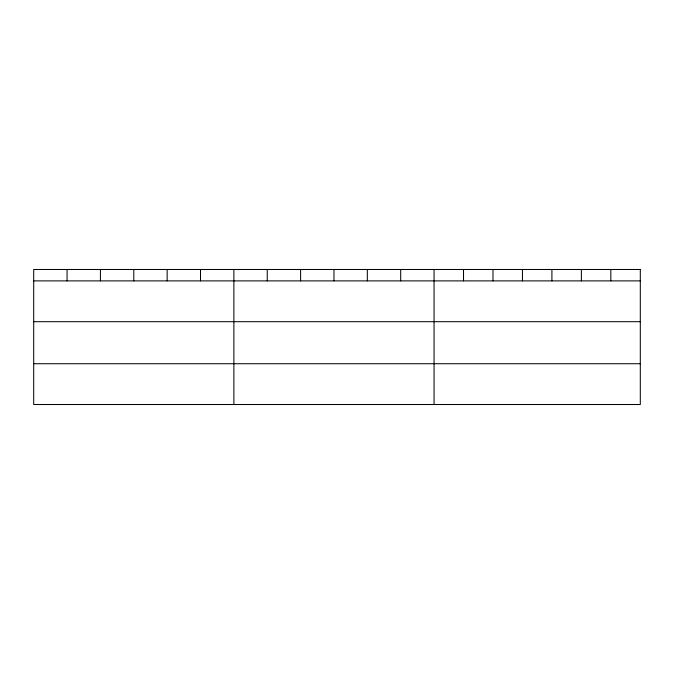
<?xml version="1.0" encoding="UTF-8"?>
<svg xmlns="http://www.w3.org/2000/svg" width="674" height="674" viewBox="0 0 674 674"><rect width="100%" height="100%" fill="white"/><g stroke="black" fill="none" stroke-linecap="round" stroke-linejoin="round"><path stroke-width="1.01" d="M33.7 280.889L640.3 280.889M33.7 321.692L640.3 321.692M33.7 363.724L640.3 363.724M610.838 269.482L610.838 280.889M581.376 269.482L581.376 280.889M551.913 269.482L551.913 280.889M522.443 269.482L522.443 280.889M492.98 269.482L492.98 280.889M463.518 269.482L463.518 280.889M434.056 269.482L434.056 404.518M400.693 269.482L400.693 280.889M367.33 269.482L367.33 280.889M333.967 269.482L333.967 280.889M300.604 269.482L300.604 280.889M267.241 269.482L267.241 280.889M233.878 269.482L233.878 404.518M200.515 269.482L200.515 280.889M167.152 269.482L167.152 280.889M133.789 269.482L133.789 280.889M100.426 269.482L100.426 280.889M67.063 269.482L67.063 280.889M640.3 269.482L33.7 269.482L33.7 404.518L640.3 404.518L640.3 269.482"/></g></svg>
